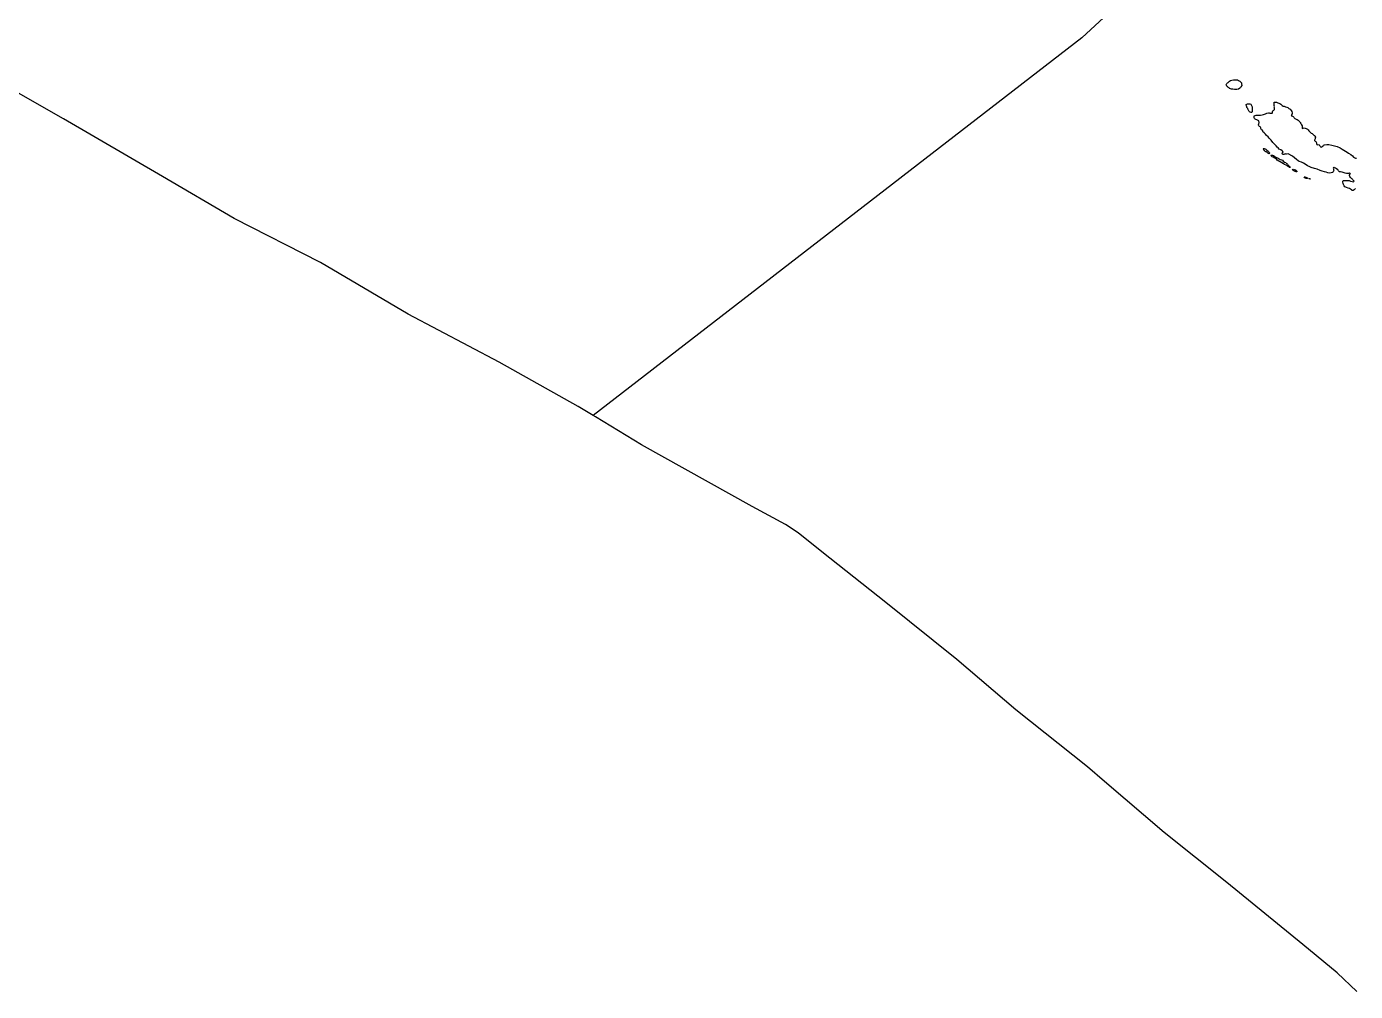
# Model space of a CAD drawing. Header units: metres. Extents: x 13.21 to 19.52, y 42.14 to 46.62.
# Drawn here: x 14.094 to 14.622, y 44.004 to 44.387 of the extents above; entities that cross this region are included whole.
import ezdxf

# ---------------------------------------------------------------- set-up
doc = ezdxf.new("R2010")
doc.units = ezdxf.units.M
doc.header["$MEASUREMENT"] = 0
doc.layers.add('granica', color=2, linetype='Continuous')
doc.layers.add('hr', color=9, linetype='Continuous')

msp = doc.modelspace()

# ---------------------------------------------------------------- linework, layer by layer
at = {"layer": 'granica'}
for points in [[(14.73023, 44.48133), (14.72474, 44.47884), (14.71742, 44.47725), (14.71098, 44.47406), (14.70048, 44.47169), (14.69096, 44.4674), (14.59479, 44.43555), (14.58251, 44.43041), (14.57627, 44.42833), (14.56945, 44.42679), (14.56511, 44.42532), (14.56194, 44.42243), (14.55504, 44.41721), (14.53646, 44.40267), (14.53131, 44.39763), (14.52651, 44.39389), (14.5221, 44.39099), (14.5133, 44.38288), (14.31908, 44.23274)], [(14.62273, 44.00371), (14.61483, 44.01117), (14.60128, 44.02241), (14.57102, 44.04699), (14.54614, 44.06689), (14.52236, 44.08719), (14.51558, 44.09297), (14.48711, 44.11572), (14.46361, 44.13566), (14.43547, 44.15839), (14.40994, 44.17854), (14.40055, 44.18614), (14.39554, 44.18936), (14.38232, 44.19659), (14.33831, 44.22111), (14.31992, 44.23224), (14.31908, 44.23274), (14.31309, 44.23636), (14.28169, 44.25393), (14.24552, 44.27298), (14.2106, 44.29352), (14.17627, 44.31109), (14.14783, 44.32771), (14.10848, 44.35072), (14.05702, 44.37995)]]:
    msp.add_lwpolyline(points, dxfattribs=at)
at = {"layer": 'hr'}
for points in [[(14.57252, 44.36593), (14.57305, 44.36605), (14.5736, 44.3662), (14.57419, 44.36626), (14.5747, 44.36623), (14.57527, 44.36618), (14.57559, 44.36595), (14.57588, 44.36585), (14.57615, 44.36566), (14.5765, 44.36536), (14.57679, 44.36504), (14.57688, 44.36456), (14.57692, 44.36393), (14.57661, 44.36347), (14.5764, 44.36312), (14.57614, 44.36287), (14.57567, 44.36251), (14.57504, 44.36241), (14.5741, 44.36238), (14.57335, 44.36252), (14.57286, 44.36255), (14.57245, 44.3627), (14.57209, 44.36277), (14.5719, 44.36298), (14.57165, 44.36311), (14.57143, 44.36331), (14.57122, 44.36351), (14.57104, 44.36369), (14.57085, 44.36393), (14.57079, 44.36422), (14.57089, 44.36452), (14.57103, 44.3648), (14.57126, 44.36503), (14.57151, 44.36522), (14.57176, 44.36543), (14.57196, 44.36555), (14.57206, 44.36573), (14.57252, 44.36593)], [(14.58106, 44.35547), (14.58108, 44.35477), (14.58109, 44.35447), (14.58107, 44.35416), (14.58107, 44.35379), (14.5811, 44.35347), (14.58093, 44.35329), (14.58063, 44.35323), (14.58027, 44.35332), (14.58003, 44.35348), (14.57986, 44.35367), (14.57972, 44.35393), (14.57962, 44.35416), (14.57949, 44.3543), (14.57934, 44.3545), (14.5793, 44.35476), (14.57916, 44.35497), (14.57901, 44.35523), (14.57893, 44.3555), (14.57885, 44.35583), (14.57875, 44.35609), (14.57875, 44.35641), (14.57902, 44.3566), (14.57927, 44.35667), (14.57962, 44.35666), (14.57989, 44.35669), (14.58016, 44.35664), (14.58048, 44.35648), (14.58069, 44.35632), (14.58083, 44.35597), (14.58091, 44.3557), (14.58106, 44.35547)], [(14.58694, 44.33822), (14.58744, 44.33786), (14.58759, 44.33769), (14.58772, 44.33749), (14.58789, 44.3373), (14.58804, 44.33709), (14.58798, 44.33688), (14.58774, 44.33681), (14.58753, 44.33691), (14.58735, 44.33704), (14.58713, 44.33724), (14.58689, 44.33744), (14.58666, 44.33752), (14.58648, 44.3376), (14.5862, 44.33772), (14.58605, 44.33792), (14.58589, 44.33813), (14.58567, 44.33834), (14.58554, 44.33864), (14.58551, 44.33882), (14.58561, 44.33891), (14.58588, 44.33893), (14.58613, 44.33882), (14.58631, 44.33874), (14.58657, 44.33858), (14.58684, 44.3384), (14.58694, 44.33822)], [(14.59344, 44.33389), (14.59396, 44.33354), (14.59441, 44.33333), (14.59465, 44.33308), (14.59488, 44.33289), (14.59512, 44.33264), (14.59532, 44.33245), (14.59543, 44.33224), (14.59565, 44.33199), (14.59605, 44.33174), (14.59618, 44.33152), (14.596, 44.33132), (14.59574, 44.33134), (14.5956, 44.33159), (14.59537, 44.33175), (14.59517, 44.33189), (14.59498, 44.33203), (14.59459, 44.33227), (14.59388, 44.33253), (14.59356, 44.33276), (14.59289, 44.33317), (14.59224, 44.3336), (14.59167, 44.33393), (14.59104, 44.33432), (14.5907, 44.33466), (14.5903, 44.33499), (14.58983, 44.33523), (14.58944, 44.33541), (14.58898, 44.33563), (14.58861, 44.33594), (14.58847, 44.33618), (14.58861, 44.33627), (14.58911, 44.3362), (14.58959, 44.3361), (14.59004, 44.33568), (14.59054, 44.33545), (14.59141, 44.335), (14.59216, 44.3346), (14.59272, 44.33446), (14.59317, 44.33421), (14.59344, 44.33389)], [(14.59735, 44.33069), (14.59816, 44.33049), (14.59834, 44.33037), (14.59853, 44.33022), (14.59869, 44.33005), (14.59882, 44.32988), (14.59883, 44.32967), (14.59872, 44.32959), (14.59855, 44.32961), (14.59833, 44.32971), (14.59814, 44.32979), (14.59788, 44.3299), (14.59764, 44.33006), (14.59745, 44.33018), (14.59723, 44.33035), (14.5971, 44.33055), (14.59735, 44.33069)], [(14.60208, 44.32767), (14.60218, 44.32755), (14.6024, 44.32748), (14.60306, 44.32728), (14.60312, 44.32701), (14.60284, 44.32693), (14.60251, 44.32701), (14.60197, 44.32724), (14.60175, 44.32763), (14.60208, 44.32767)], [(14.60382, 44.32701), (14.6042, 44.3269), (14.60425, 44.32678), (14.60415, 44.32666), (14.60371, 44.32682), (14.6036, 44.32697), (14.60382, 44.32701)]]:
    msp.add_lwpolyline(points, close=True, dxfattribs=at)
msp.add_lwpolyline([(14.62219, 44.32302), (14.62191, 44.32273), (14.62163, 44.32245), (14.62129, 44.32225), (14.62077, 44.32223), (14.62051, 44.32243), (14.62021, 44.32269), (14.61975, 44.32294), (14.61919, 44.32313), (14.61862, 44.32336), (14.61838, 44.32353), (14.61794, 44.32371), (14.61768, 44.32412), (14.61745, 44.32454), (14.61731, 44.32499), (14.61719, 44.3255), (14.61715, 44.32585), (14.61731, 44.32613), (14.61799, 44.32617), (14.61864, 44.32622), (14.61916, 44.32625), (14.61967, 44.32618), (14.6202, 44.32594), (14.6209, 44.3258), (14.62138, 44.32571), (14.6216, 44.32589), (14.62144, 44.32605), (14.62114, 44.32648), (14.62093, 44.32673), (14.62071, 44.32687), (14.62034, 44.32724), (14.62013, 44.32744), (14.6199, 44.32783), (14.61978, 44.32813), (14.61979, 44.32845), (14.61996, 44.32867), (14.62015, 44.32889), (14.61997, 44.32907), (14.61971, 44.32905), (14.61941, 44.32903), (14.619, 44.32899), (14.61859, 44.329), (14.61807, 44.32908), (14.61763, 44.32918), (14.61723, 44.32934), (14.61684, 44.32945), (14.61614, 44.32957), (14.61579, 44.32958), (14.61561, 44.32972), (14.61552, 44.3299), (14.61545, 44.33005), (14.61528, 44.33023), (14.61513, 44.33046), (14.61461, 44.33077), (14.61416, 44.33112), (14.61386, 44.33127), (14.61354, 44.33143), (14.61336, 44.3313), (14.61329, 44.33107), (14.61338, 44.33088), (14.61345, 44.33074), (14.61346, 44.33054), (14.61351, 44.33029), (14.61348, 44.32998), (14.61328, 44.32968), (14.61305, 44.3294), (14.61254, 44.32923), (14.61174, 44.3291), (14.61117, 44.32928), (14.61053, 44.32944), (14.60984, 44.32957), (14.60885, 44.32989), (14.60805, 44.3302), (14.60698, 44.33063), (14.60591, 44.33099), (14.6046, 44.33142), (14.60374, 44.33172), (14.60306, 44.33205), (14.60251, 44.33244), (14.60149, 44.3331), (14.60073, 44.33345), (14.59982, 44.33371), (14.59936, 44.33402), (14.59871, 44.33447), (14.59794, 44.3352), (14.59713, 44.33587), (14.59541, 44.33674), (14.59491, 44.33671), (14.59452, 44.33674), (14.59424, 44.33669), (14.59392, 44.33664), (14.5936, 44.33653), (14.59333, 44.33654), (14.59309, 44.33666), (14.59294, 44.33687), (14.59302, 44.33704), (14.59315, 44.33717), (14.59335, 44.33752), (14.59321, 44.33769), (14.59305, 44.33796), (14.59243, 44.33833), (14.59185, 44.33865), (14.59136, 44.33913), (14.59103, 44.33948), (14.5906, 44.33995), (14.59023, 44.34038), (14.58976, 44.34081), (14.58933, 44.34136), (14.58868, 44.34228), (14.58785, 44.34302), (14.58739, 44.34361), (14.58682, 44.34413), (14.58644, 44.34457), (14.5858, 44.34511), (14.58524, 44.34561), (14.58527, 44.34586), (14.58512, 44.34616), (14.58485, 44.34638), (14.58471, 44.34656), (14.58457, 44.34683), (14.58452, 44.34711), (14.58439, 44.34736), (14.5842, 44.34748), (14.58403, 44.34769), (14.58374, 44.34798), (14.58355, 44.34819), (14.58363, 44.34848), (14.58373, 44.34864), (14.58378, 44.34886), (14.58382, 44.34915), (14.58381, 44.34944), (14.58375, 44.34971), (14.58367, 44.34991), (14.5835, 44.35007), (14.58326, 44.35013), (14.58289, 44.35029), (14.58255, 44.35044), (14.58224, 44.35061), (14.58195, 44.35084), (14.58187, 44.35112), (14.58188, 44.35142), (14.5819, 44.35174), (14.58194, 44.352), (14.58225, 44.35209), (14.58262, 44.35218), (14.58318, 44.35214), (14.58379, 44.35222), (14.58443, 44.3522), (14.58499, 44.35228), (14.58552, 44.35242), (14.58636, 44.35265), (14.58694, 44.35297), (14.58758, 44.35306), (14.58781, 44.35307), (14.58804, 44.35302), (14.58834, 44.35297), (14.58868, 44.35293), (14.58898, 44.35294), (14.58916, 44.35315), (14.58915, 44.35333), (14.58922, 44.35358), (14.58929, 44.35376), (14.58945, 44.35399), (14.58966, 44.35413), (14.58985, 44.35427), (14.58996, 44.35437), (14.59001, 44.35452), (14.58996, 44.35486), (14.58991, 44.3551), (14.58986, 44.35537), (14.58989, 44.35567), (14.58985, 44.35598), (14.58986, 44.35629), (14.58983, 44.35666), (14.58976, 44.35702), (14.58977, 44.35735), (14.59027, 44.3574), (14.59071, 44.35734), (14.59096, 44.35722), (14.59132, 44.35708), (14.59169, 44.35691), (14.59204, 44.35677), (14.59243, 44.35651), (14.59271, 44.35633), (14.59306, 44.35605), (14.59342, 44.35578), (14.59342, 44.35578), (14.59382, 44.35575), (14.59436, 44.35549), (14.59484, 44.35533), (14.5953, 44.35528), (14.59568, 44.35487), (14.59616, 44.35451), (14.59653, 44.35406), (14.59682, 44.35356), (14.597, 44.35306), (14.59695, 44.35286), (14.59687, 44.35245), (14.59681, 44.35221), (14.59659, 44.3521), (14.59678, 44.35189), (14.59708, 44.35183), (14.59743, 44.35158), (14.59766, 44.35136), (14.59782, 44.35115), (14.59804, 44.35083), (14.59859, 44.35061), (14.59893, 44.35041), (14.59932, 44.35021), (14.59979, 44.34981), (14.60006, 44.34947), (14.6002, 44.34919), (14.60039, 44.3488), (14.60063, 44.34837), (14.60089, 44.34798), (14.6009, 44.34766), (14.60097, 44.34727), (14.6009, 44.34693), (14.60106, 44.34686), (14.60136, 44.34704), (14.60174, 44.34711), (14.60249, 44.34688), (14.60275, 44.34676), (14.6031, 44.34659), (14.60335, 44.3463), (14.60365, 44.34597), (14.60412, 44.34546), (14.60454, 44.34503), (14.60489, 44.34483), (14.60533, 44.34446), (14.60563, 44.34422), (14.6058, 44.34408), (14.60601, 44.34379), (14.60623, 44.34339), (14.60614, 44.34303), (14.60611, 44.3427), (14.60593, 44.34249), (14.60582, 44.34227), (14.6059, 44.34204), (14.60615, 44.34188), (14.60638, 44.34171), (14.60653, 44.34141), (14.60662, 44.34111), (14.60669, 44.34074), (14.60678, 44.34046), (14.60701, 44.34042), (14.60735, 44.34054), (14.6077, 44.34041), (14.60788, 44.34016), (14.60815, 44.33987), (14.60831, 44.33954), (14.60868, 44.33945), (14.60896, 44.33968), (14.60929, 44.33999), (14.60949, 44.34019), (14.60979, 44.34037), (14.61073, 44.34048), (14.6116, 44.34046), (14.61276, 44.34026), (14.61375, 44.33993), (14.61488, 44.33967), (14.61605, 44.33922), (14.61691, 44.3387), (14.61819, 44.33782), (14.61885, 44.33745), (14.61941, 44.33701), (14.62027, 44.33659), (14.621, 44.336), (14.62139, 44.33546), (14.6221, 44.33508), (14.62257, 44.33501)], dxfattribs=at)

doc.saveas('drawing.dxf')
